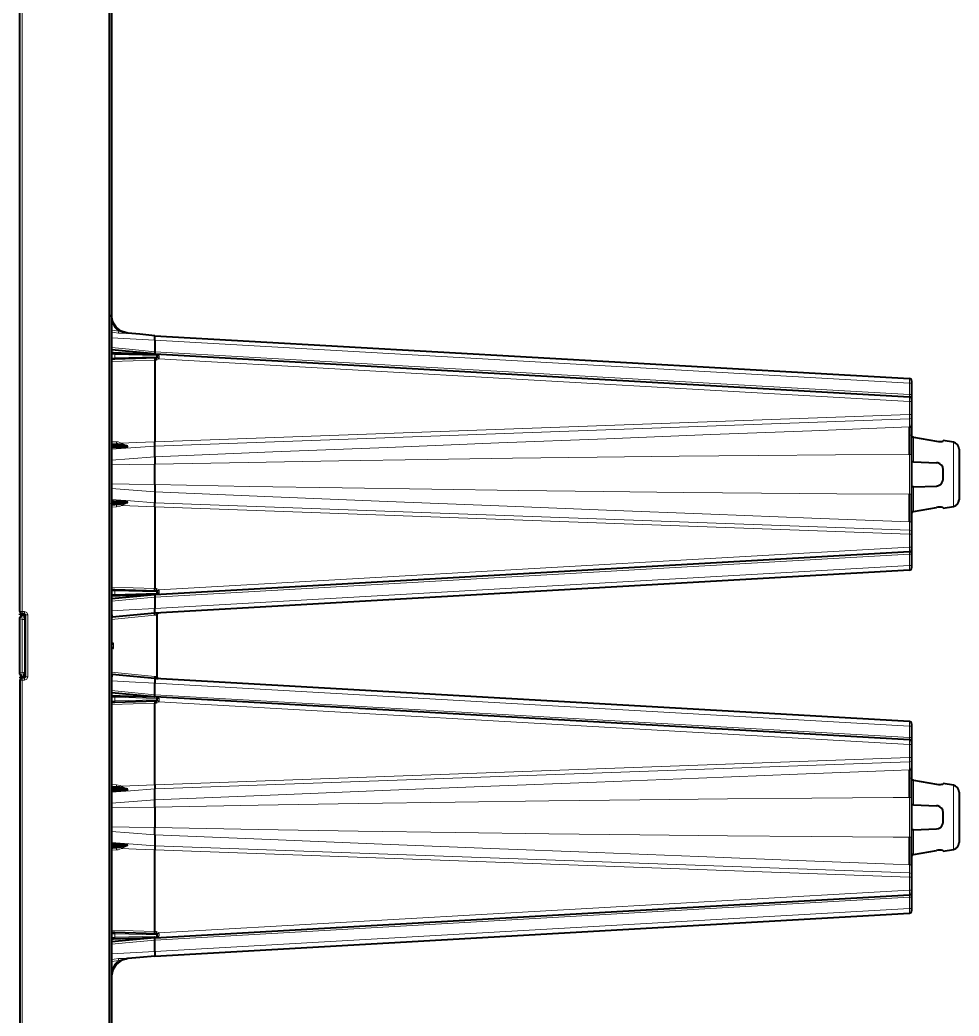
# Model space of a CAD drawing. Header units: millimetres. Extents: x 0 to 2941, y -405 to 1422.
# Drawn here: x 1472.5 to 1883.2, y 413.1 to 848.7 of the extents above; entities that cross this region are included whole.
import ezdxf

# ---------------------------------------------------------------- set-up
doc = ezdxf.new("R2010")
doc.units = ezdxf.units.MM
doc.layers.add('FINE', color=9, linetype='Continuous')
doc.layers.add('OUTLINE', color=7, linetype='Continuous')

msp = doc.modelspace()

# ---------------------------------------------------------------- linework, layer by layer
at = {"layer": 'FINE', "lineweight": 9}
for p, q in [((1473.47, 1139.99), (1473.47, 590.02)), ((1511.51, 9.99), (1511.51, 1139.99)), ((1531.47, 708.64), (1512.47, 709.73)), ((1861.53, 689.9), (1531.47, 708.64)), ((1531.47, 703.64), (1861.53, 684.9)), ((1531.47, 702.56), (1532.24, 702.53)), ((1532.28, 702), (1532.28, 702.5)), ((1533.39, 701.71), (1533.41, 700.9)), ((1531.47, 699.87), (1512.47, 699.37)), ((1532.25, 699.89), (1531.47, 699.87)), ((1533.29, 700.54), (1532.25, 699.89)), ((1532.28, 700.89), (1532.28, 701.39)), ((1861.53, 681.9), (1533.29, 700.54)), ((1861.53, 684.9), (1861.53, 689.9)), ((1861.53, 676.14), (1861.53, 681.9)), ((1531.47, 664.2), (1861.53, 676.14)), ((1861.53, 674.33), (1531.47, 662.39)), ((1861.53, 670.72), (1861.53, 674.33)), ((1531.47, 662.39), (1512.47, 661.02)), ((1531.47, 642.29), (1512.47, 643.75)), ((1531.47, 635.78), (1516.88, 636.31)), ((1531.47, 637.59), (1861.53, 625.65)), ((1861.53, 623.84), (1531.47, 635.78)), ((1861.53, 625.65), (1861.53, 629.26)), ((1861.53, 618.08), (1861.53, 623.84)), ((1861.53, 615.09), (1531.47, 596.34)), ((1533.29, 599.44), (1861.53, 618.08)), ((1861.53, 610.08), (1861.53, 615.09)), ((1531.47, 591.34), (1861.53, 610.08)), ((1531.47, 600.12), (1512.47, 600.61)), ((1532.28, 598.6), (1513.92, 599.08)), ((1513.92, 599.08), (1513.92, 597.51)), ((1513.92, 597.51), (1532.28, 597.99)), ((1532.25, 600.1), (1531.47, 600.12)), ((1531.47, 597.42), (1532.24, 597.45)), ((1533.29, 599.44), (1532.25, 600.1)), ((1532.28, 598.6), (1532.28, 599.1)), ((1532.28, 597.99), (1532.28, 598.6)), ((1532.28, 597.49), (1532.28, 597.99)), ((1533.39, 598.27), (1533.41, 599.08)), ((1531.47, 596.34), (1512.47, 594.5)), ((1473.42, 589.03), (1473.42, 588.92)), ((1473.42, 588.92), (1473.6, 588.93)), ((1473.47, 590.02), (1474.49, 590)), ((1475.97, 588.5), (1475.97, 561.48)), ((1532.28, 588.39), (1532.28, 561.6)), ((1513.45, 576.22), (1512.47, 576.24)), ((1512.47, 575.25), (1512.52, 575.25)), ((1513.45, 573.77), (1513.45, 576.22)), ((1512.47, 574.73), (1512.52, 574.73)), ((1513.45, 573.77), (1512.47, 573.74)), ((1512.47, 563.48), (1531.52, 561.64)), ((1512.89, 562.44), (1512.78, 562.38)), ((1473.42, 561.06), (1473.6, 561.05)), ((1473.42, 560.96), (1473.42, 561.06)), ((1473.47, 559.96), (1474.49, 559.98)), ((1531.52, 561.64), (1532.28, 561.6)), ((1531.47, 553.64), (1512.47, 555.48)), ((1861.53, 534.9), (1531.47, 553.64)), ((1531.47, 549.87), (1512.47, 549.37)), ((1513.92, 552.48), (1532.28, 552)), ((1531.47, 552.56), (1532.24, 552.53)), ((1532.25, 549.89), (1531.47, 549.87)), ((1533.29, 550.54), (1532.25, 549.89)), ((1532.28, 552.5), (1532.28, 552)), ((1532.28, 552), (1532.28, 551.39)), ((1532.28, 551.39), (1532.28, 550.89)), ((1533.29, 550.54), (1861.53, 531.9)), ((1533.39, 551.71), (1533.41, 550.9)), ((1861.53, 534.9), (1861.53, 539.9)), ((1861.53, 526.14), (1861.53, 531.9)), ((1861.53, 526.14), (1531.47, 514.2)), ((1531.47, 512.39), (1861.53, 524.33)), ((1861.53, 520.72), (1861.53, 524.33)), ((1854.47, 520.45), (1861.53, 520.72)), ((1531.47, 514.2), (1516.88, 513.67)), ((1531.47, 507.69), (1512.47, 506.23)), ((1861.53, 508.71), (1854.47, 508.67)), ((1531.47, 487.59), (1512.47, 488.97)), ((1861.53, 475.65), (1531.47, 487.59)), ((1531.47, 485.78), (1861.53, 473.84)), ((1861.53, 479.26), (1854.47, 479.53)), ((1861.53, 475.65), (1861.53, 479.26)), ((1861.53, 468.08), (1861.53, 473.84)), ((1531.47, 446.34), (1861.53, 465.09)), ((1861.53, 460.08), (1861.53, 465.09)), ((1861.53, 460.08), (1531.47, 441.34)), ((1531.47, 450.12), (1512.47, 450.61)), ((1532.25, 450.1), (1531.47, 450.12)), ((1533.29, 449.44), (1532.25, 450.1)), ((1532.28, 449.1), (1532.28, 448.6)), ((1533.39, 448.27), (1533.41, 449.08)), ((1532.28, 447.99), (1532.28, 447.49)), ((1531.47, 441.34), (1512.47, 440.26))]:
    msp.add_line(p, q, dxfattribs=at)
for points in [[(1512.47, 719.72), (1512.93, 717.06), (1514.24, 714.69), (1516.26, 712.89), (1518.76, 711.85), (1519.61, 711.71)], [(1512.47, 713.04), (1513.63, 712.91), (1515.72, 712.66), (1514.74, 713.44), (1513.86, 714.38), (1512.64, 716.52)], [(1515.63, 711.8), (1513.64, 712.03), (1512.47, 712.16)], [(1515.63, 711.8), (1515.66, 712.17), (1515.72, 712.66)], [(1519.7, 711.78), (1519.67, 711.78), (1519.63, 711.75), (1519.62, 711.74), (1519.61, 711.71), (1519.59, 711.71), (1517.76, 711.69), (1515.63, 711.8)], [(1515.72, 712.66), (1517.64, 712), (1519.11, 711.76), (1519.59, 711.72), (1519.61, 711.71)], [(1531.47, 703.64), (1520.27, 704.72), (1512.47, 705.48)], [(1512.47, 703.41), (1513.33, 703.37), (1520.09, 703.09), (1526.67, 702.79), (1529.96, 702.63), (1531.47, 702.56)], [(1512.51, 702.53), (1512.5, 702.63), (1512.47, 702.73)], [(1513.92, 702.48), (1513.02, 702.51), (1512.51, 702.53)], [(1513.92, 702.48), (1513.93, 702.83), (1513.92, 702.98)], [(1532.28, 702.5), (1532.26, 702.51), (1532.24, 702.53)], [(1532.24, 702.53), (1532.29, 702.53), (1532.4, 702.52), (1532.57, 702.49), (1532.71, 702.45), (1532.98, 702.32), (1533.3, 702.01), (1533.39, 701.78), (1533.39, 701.71)], [(1532.28, 702), (1532.42, 702), (1532.47, 702)], [(1532.47, 702.3), (1532.74, 701.9), (1533.39, 701.71)], [(1512.47, 700.65), (1512.5, 700.75), (1512.51, 700.86)], [(1512.51, 700.86), (1513.02, 700.87), (1513.92, 700.91)], [(1513.92, 700.41), (1513.93, 700.55), (1513.92, 700.91)], [(1532.28, 700.89), (1532.25, 700.59), (1532.25, 699.89)], [(1532.28, 701.39), (1532.42, 701.39), (1532.47, 701.39)], [(1532.45, 701), (1532.69, 700.85), (1533.29, 700.54)], [(1532.47, 701.09), (1532.74, 700.96), (1533.41, 700.9)], [(1533.41, 700.9), (1533.39, 700.74), (1533.29, 700.54)], [(1861.53, 689.9), (1861.55, 691.31), (1861.53, 691.9)], [(1861.53, 689.9), (1862.2, 689.9), (1862.47, 689.9)], [(1861.53, 684.9), (1862.2, 684.9), (1862.47, 684.9)], [(1861.53, 683.9), (1861.55, 684.19), (1861.53, 684.9)], [(1861.53, 681.9), (1861.55, 683.31), (1861.53, 683.9)], [(1861.53, 681.9), (1862.2, 681.9), (1862.47, 681.9)], [(1861.53, 676.14), (1862.2, 676.14), (1862.47, 676.14)], [(1861.53, 674.33), (1861.54, 675.07), (1861.53, 676.14)], [(1861.53, 674.33), (1862.2, 674.62), (1862.47, 675.24)], [(1531.47, 657.69), (1583.11, 659.78), (1633.26, 661.8), (1681.91, 663.74), (1729.06, 665.6), (1774.71, 667.38), (1818.87, 669.09), (1861.53, 670.72)], [(1512.47, 664.29), (1514.77, 664.23), (1515.45, 664.16), (1516.88, 663.67)], [(1512.47, 662.86), (1512.48, 662.84), (1512.48, 662.82)], [(1514.84, 663.23), (1514.78, 663.52), (1514.77, 664.23)], [(1516.58, 663.02), (1516.71, 663.32), (1516.88, 663.67)], [(1531.47, 664.2), (1523.3, 663.91), (1516.88, 663.67)], [(1516.88, 663.67), (1518.21, 663.05), (1519.61, 662.32), (1519.62, 662.31), (1519.62, 662.24), (1519.62, 662.18), (1519.63, 662.12), (1519.63, 662.05), (1519.63, 662.03)], [(1863.3, 666.2), (1863.3, 664.53), (1863.3, 662.09), (1863.3, 659), (1863.3, 655.44)], [(1880.74, 649.99), (1880.74, 653.62), (1880.74, 657.01), (1880.74, 659.91), (1880.74, 662.14), (1880.74, 663.54), (1880.74, 664.02)], [(1512.47, 662.14), (1512.47, 662.16), (1512.48, 662.18)], [(1512.47, 662.17), (1512.47, 662.17), (1512.47, 662.18), (1512.48, 662.18)], [(1516.79, 661.6), (1514.81, 661.53), (1512.47, 661.44)], [(1519.63, 662.03), (1519.62, 662.02), (1519.27, 661.92), (1518.92, 661.84), (1517.87, 661.68), (1516.79, 661.6)], [(1516.79, 661.6), (1516.83, 661.75), (1516.87, 661.81)], [(1861.53, 658.71), (1829.12, 658.5), (1795.56, 658.23), (1760.85, 657.9), (1724.99, 657.49), (1687.98, 657.02), (1650.52, 656.49), (1611.95, 655.89), (1572.26, 655.23), (1531.47, 654.49)], [(1861.53, 658.71), (1861.9, 658.68), (1862.2, 658.62), (1862.4, 658.52), (1862.47, 658.41)], [(1861.53, 641.27), (1861.53, 647.04), (1861.53, 652.94), (1861.53, 658.71)], [(1531.47, 657.69), (1520.27, 656.83), (1512.47, 656.23)], [(1531.47, 654.49), (1520.27, 654.32), (1512.47, 654.2)], [(1880.74, 635.96), (1880.74, 636.44), (1880.74, 637.84), (1880.74, 640.07), (1880.74, 642.98), (1880.74, 646.36), (1880.74, 649.99)], [(1531.47, 645.49), (1520.27, 645.67), (1512.47, 645.79)], [(1531.47, 645.49), (1572.99, 644.74), (1613.37, 644.07), (1652.59, 643.46), (1690.66, 642.93), (1727.59, 642.46), (1762.74, 642.07), (1796.78, 641.74), (1829.71, 641.47), (1861.53, 641.27)], [(1861.53, 629.26), (1818.87, 630.9), (1774.71, 632.6), (1729.06, 634.39), (1681.9, 636.25), (1633.26, 638.18), (1583.11, 640.2), (1531.47, 642.29)], [(1861.53, 641.27), (1861.9, 641.3), (1862.2, 641.36), (1862.4, 641.46), (1862.47, 641.57)], [(1863.3, 644.54), (1863.3, 640.98), (1863.3, 637.9), (1863.3, 635.45), (1863.3, 633.78)], [(1531.47, 637.59), (1520.83, 638.36), (1512.47, 638.97)], [(1512.47, 638.54), (1513.46, 638.5), (1516.79, 638.38)], [(1512.47, 637.84), (1512.47, 637.82), (1512.48, 637.81)], [(1512.48, 637.18), (1512.48, 637.15), (1512.47, 637.13)], [(1512.47, 635.69), (1514.77, 635.75), (1516.26, 636.04), (1516.88, 636.31)], [(1514.84, 636.75), (1514.78, 636.46), (1514.77, 635.75)], [(1516.58, 636.97), (1516.71, 636.67), (1516.88, 636.31)], [(1516.79, 638.38), (1516.83, 638.23), (1516.87, 638.18)], [(1516.79, 638.38), (1517.85, 638.3), (1518.92, 638.14), (1519.27, 638.06), (1519.62, 637.96), (1519.63, 637.96), (1519.63, 637.9), (1519.63, 637.83), (1519.62, 637.75), (1519.62, 637.67)], [(1516.88, 636.31), (1518.62, 637.16), (1519.61, 637.67), (1519.62, 637.67)], [(1861.53, 629.26), (1861.9, 629.18), (1862.2, 628.98), (1862.4, 628.69), (1862.47, 628.36)], [(1861.53, 625.65), (1862.2, 625.37), (1862.47, 624.74)], [(1861.53, 623.84), (1861.54, 624.91), (1861.53, 625.65)], [(1861.53, 623.84), (1862.2, 623.84), (1862.47, 623.84)], [(1861.53, 618.08), (1862.2, 618.08), (1862.47, 618.08)], [(1861.53, 616.08), (1861.55, 616.67), (1861.53, 618.08)], [(1861.53, 615.09), (1861.55, 615.79), (1861.53, 616.08)], [(1861.53, 615.09), (1862.2, 615.09), (1862.47, 615.09)], [(1861.53, 610.08), (1862.2, 610.08), (1862.47, 610.08)], [(1861.53, 608.08), (1861.55, 608.67), (1861.53, 610.08)], [(1512.51, 599.13), (1512.5, 599.23), (1512.47, 599.33)], [(1512.51, 597.46), (1512.5, 597.35), (1512.47, 597.26)], [(1512.47, 596.58), (1516.3, 596.73), (1524.04, 597.07), (1530.28, 597.36), (1531.47, 597.42)], [(1513.92, 599.08), (1513.02, 599.11), (1512.51, 599.13)], [(1512.51, 597.46), (1513.02, 597.47), (1513.92, 597.51)], [(1513.92, 599.08), (1513.93, 599.43), (1513.92, 599.58)], [(1513.92, 597.01), (1513.93, 597.15), (1513.92, 597.51)], [(1532.24, 597.45), (1532.35, 597.46), (1532.46, 597.47), (1532.65, 597.51), (1533.05, 597.71), (1533.33, 598.01), (1533.39, 598.27)], [(1532.28, 597.49), (1532.26, 597.48), (1532.24, 597.45)], [(1532.28, 599.1), (1532.25, 599.39), (1532.25, 600.1)], [(1532.28, 598.6), (1532.42, 598.6), (1532.47, 598.6)], [(1532.28, 597.99), (1532.42, 597.99), (1532.47, 597.99)], [(1532.45, 598.99), (1532.69, 599.13), (1533.29, 599.44)], [(1532.47, 598.9), (1532.74, 599.02), (1533.41, 599.08)], [(1532.47, 597.69), (1532.74, 598.09), (1533.39, 598.27)], [(1533.41, 599.08), (1533.38, 599.26), (1533.35, 599.33), (1533.29, 599.44)], [(1473.47, 590.02), (1472.76, 590.02), (1472.47, 590.02)], [(1472.47, 588.5), (1472.75, 588.79), (1473.42, 588.92)], [(1473.42, 588.34), (1473.35, 587.64), (1473.46, 586.52)], [(1473.47, 590.02), (1473.46, 589.31), (1473.46, 589.02)], [(1474.48, 589), (1474.48, 589.29), (1474.49, 590)], [(1474.49, 590), (1475.54, 589.55), (1475.97, 588.5)], [(1474.97, 588.5), (1475.26, 588.5), (1475.97, 588.5)], [(1531.47, 591.34), (1520.27, 590.7), (1512.47, 590.26)], [(1512.91, 588.57), (1512.86, 588.84), (1512.83, 588.91), (1512.47, 589.25)], [(1512.91, 588.57), (1512.6, 588.46), (1512.47, 588.25)], [(1512.47, 586.5), (1531.52, 588.34), (1532.28, 588.39)], [(1512.8, 587.72), (1512.91, 588.12), (1512.91, 588.57)], [(1532.28, 588.39), (1532.25, 589.09), (1532.25, 589.39)], [(1532.28, 588.39), (1532.33, 588.41), (1532.35, 588.41), (1532.4, 588.44), (1532.44, 588.49), (1532.45, 588.5), (1532.47, 588.6), (1532.47, 588.69)], [(1532.33, 588.41), (1532.38, 589.11), (1532.57, 589.4)], [(1532.48, 588.72), (1532.78, 589.23), (1533.29, 589.44)], [(1472.47, 587.35), (1472.76, 586.77), (1473.46, 586.52)], [(1474.48, 586.58), (1473.48, 586.53), (1473.46, 586.52)], [(1473.46, 586.52), (1473.46, 584.28), (1473.46, 581.5), (1473.46, 578.34), (1473.46, 574.99), (1473.46, 571.64), (1473.46, 568.48), (1473.46, 565.7), (1473.46, 563.46)], [(1474.82, 586.85), (1474.74, 586.74), (1474.65, 586.65), (1474.58, 586.61), (1474.53, 586.59), (1474.48, 586.58)], [(1474.48, 586.58), (1474.48, 584.34), (1474.48, 581.55), (1474.48, 578.37), (1474.48, 574.99), (1474.48, 571.61), (1474.48, 568.44), (1474.48, 565.64), (1474.48, 563.4)], [(1474.97, 587.49), (1474.97, 587.33), (1474.94, 587.15), (1474.89, 587), (1474.82, 586.85)], [(1512.91, 588.12), (1512.6, 587.99), (1512.47, 587.73)], [(1512.8, 587.72), (1512.62, 587.68), (1512.47, 587.58)], [(1512.78, 587.61), (1512.61, 587.55), (1512.47, 587.45)], [(1512.89, 587.54), (1512.64, 587.44), (1512.47, 587.22)], [(1512.89, 587.54), (1512.78, 587.61), (1512.78, 587.69), (1512.8, 587.72)], [(1512.47, 575.47), (1512.51, 575.37), (1512.52, 575.25)], [(1512.52, 575.25), (1512.59, 575.28), (1512.62, 575.3), (1512.79, 575.46), (1513.07, 575.78), (1513.44, 576.21), (1513.45, 576.22)], [(1512.47, 574.51), (1512.51, 574.62), (1512.52, 574.73)], [(1512.52, 574.73), (1512.59, 574.7), (1512.62, 574.68), (1512.79, 574.52), (1513.07, 574.21), (1513.44, 573.77), (1513.45, 573.77)], [(1472.47, 562.64), (1472.76, 563.21), (1473.46, 563.46)], [(1473.42, 561.64), (1473.35, 562.34), (1473.46, 563.46)], [(1474.48, 563.4), (1473.48, 563.46), (1473.46, 563.46)], [(1474.82, 563.14), (1474.74, 563.25), (1474.65, 563.33), (1474.58, 563.37), (1474.53, 563.39), (1474.48, 563.4)], [(1474.97, 562.49), (1474.97, 562.65), (1474.94, 562.83), (1474.89, 562.98), (1474.82, 563.14)], [(1512.89, 562.44), (1512.64, 562.54), (1512.47, 562.76)], [(1512.78, 562.38), (1512.61, 562.43), (1512.47, 562.53)], [(1512.8, 562.26), (1512.62, 562.3), (1512.47, 562.41)], [(1512.91, 561.86), (1512.6, 561.99), (1512.47, 562.25)], [(1512.78, 562.38), (1512.78, 562.29), (1512.8, 562.26)], [(1512.8, 562.26), (1512.91, 561.86), (1512.91, 561.42)], [(1472.47, 561.48), (1472.75, 561.19), (1473.42, 561.06)], [(1473.47, 559.96), (1472.76, 559.96), (1472.47, 559.96)], [(1473.47, 559.96), (1473.46, 560.67), (1473.46, 560.96)], [(1511.47, 9.99), (1473.47, 9.99), (1473.47, 559.96)], [(1474.48, 560.98), (1474.48, 560.69), (1474.49, 559.98)], [(1474.49, 559.98), (1475.54, 560.43), (1475.97, 561.48)], [(1474.97, 561.48), (1475.26, 561.48), (1475.97, 561.48)], [(1512.91, 561.42), (1512.6, 561.52), (1512.47, 561.73)], [(1512.91, 561.42), (1512.86, 561.14), (1512.83, 561.07), (1512.47, 560.73)], [(1531.47, 558.64), (1520.27, 559.28), (1512.47, 559.73)], [(1531.47, 558.64), (1861.53, 539.9), (1861.55, 541.31), (1861.53, 541.9)], [(1532.28, 561.6), (1532.25, 560.89), (1532.25, 560.6)], [(1532.28, 561.6), (1532.33, 561.58), (1532.35, 561.57), (1532.4, 561.54), (1532.44, 561.49), (1532.45, 561.49), (1532.47, 561.39), (1532.47, 561.29)], [(1532.47, 561.3), (1532.76, 560.77), (1533.29, 560.54)], [(1532.47, 561.29), (1532.58, 560.88), (1532.86, 560.56)], [(1512.47, 553.41), (1516.3, 553.25), (1524.04, 552.91), (1530.28, 552.62), (1531.47, 552.56)], [(1512.51, 552.53), (1512.5, 552.63), (1512.47, 552.73)], [(1512.51, 550.86), (1512.5, 550.75), (1512.47, 550.66)], [(1512.51, 552.53), (1513.02, 552.51), (1513.92, 552.48)], [(1513.92, 550.91), (1513.02, 550.87), (1512.51, 550.86)], [(1513.92, 552.98), (1513.93, 552.83), (1513.92, 552.48)], [(1532.28, 551.39), (1513.92, 550.91), (1513.92, 552.48)], [(1513.92, 550.91), (1513.93, 550.55), (1513.92, 550.41)], [(1532.28, 552.5), (1532.26, 552.51), (1532.24, 552.53)], [(1532.24, 552.53), (1532.35, 552.52), (1532.46, 552.51), (1532.65, 552.47), (1533.05, 552.28), (1533.33, 551.98), (1533.39, 551.71)], [(1532.28, 550.89), (1532.25, 550.59), (1532.25, 549.89)], [(1532.28, 552), (1532.42, 552), (1532.47, 552)], [(1532.28, 551.39), (1532.42, 551.39), (1532.47, 551.39)], [(1532.45, 551), (1532.69, 550.85), (1533.29, 550.54)], [(1532.47, 552.3), (1532.74, 551.9), (1533.39, 551.71)], [(1532.47, 551.09), (1532.74, 550.96), (1533.41, 550.9)], [(1533.41, 550.9), (1533.38, 550.72), (1533.35, 550.65), (1533.29, 550.54)], [(1861.53, 539.9), (1862.2, 539.9), (1862.47, 539.9)], [(1861.53, 534.9), (1862.2, 534.9), (1862.47, 534.9)], [(1861.53, 531.9), (1861.55, 533.31), (1861.53, 533.9), (1861.55, 534.19), (1861.53, 534.9)], [(1861.53, 531.9), (1862.2, 531.9), (1862.47, 531.9)], [(1861.53, 526.14), (1862.2, 526.14), (1862.47, 526.14)], [(1861.53, 524.33), (1861.54, 525.07), (1861.53, 526.14)], [(1861.53, 524.33), (1862.2, 524.62), (1862.47, 525.24)], [(1854.47, 520.45), (1812.61, 518.85), (1769.32, 517.17), (1724.6, 515.42), (1678.45, 513.6), (1630.89, 511.7), (1581.89, 509.74), (1531.47, 507.69)], [(1512.47, 514.29), (1514.77, 514.23), (1516.26, 513.94), (1516.88, 513.67)], [(1514.84, 513.23), (1514.78, 513.52), (1514.77, 514.23)], [(1863.3, 516.2), (1863.3, 514.53), (1863.3, 512.09), (1863.3, 509), (1863.3, 505.44)], [(1512.48, 512.8), (1512.48, 512.83), (1512.47, 512.86)], [(1512.47, 512.82), (1512.47, 512.81), (1512.47, 512.81), (1512.48, 512.8), (1512.48, 512.8)], [(1531.47, 512.39), (1520.83, 511.62), (1512.47, 511.02)], [(1512.48, 512.18), (1512.47, 512.17), (1512.47, 512.17)], [(1512.47, 512.14), (1512.47, 512.16), (1512.48, 512.18)], [(1512.47, 511.44), (1513.46, 511.48), (1516.79, 511.6)], [(1516.58, 513.02), (1516.71, 513.32), (1516.88, 513.67)], [(1516.79, 511.6), (1517.85, 511.68), (1518.92, 511.84), (1519.27, 511.92), (1519.62, 512.02), (1519.63, 512.03), (1519.63, 512.09), (1519.63, 512.15), (1519.62, 512.23), (1519.62, 512.31)], [(1516.79, 511.6), (1516.83, 511.75), (1516.87, 511.81)], [(1516.88, 513.67), (1518.62, 512.82), (1519.61, 512.32), (1519.62, 512.31)], [(1880.74, 499.99), (1880.74, 503.62), (1880.74, 507.01), (1880.74, 509.91), (1880.74, 512.14), (1880.74, 513.54), (1880.74, 514.02)], [(1531.47, 504.49), (1576.61, 505.3), (1620.39, 506.03), (1662.81, 506.67), (1703.86, 507.23), (1743.56, 507.71), (1781.89, 508.11), (1818.86, 508.43), (1854.47, 508.67)], [(1854.47, 491.31), (1861.53, 491.27), (1861.53, 497.04), (1861.53, 502.94), (1861.53, 508.71)], [(1861.53, 508.71), (1861.9, 508.69), (1862.2, 508.62), (1862.4, 508.52), (1862.47, 508.41)], [(1531.47, 504.49), (1520.27, 504.32), (1512.47, 504.2)], [(1880.74, 485.96), (1880.74, 486.44), (1880.74, 487.84), (1880.74, 490.07), (1880.74, 492.98), (1880.74, 496.36), (1880.74, 499.99)], [(1531.47, 495.49), (1520.27, 495.67), (1512.47, 495.79)], [(1531.47, 492.29), (1520.27, 493.15), (1512.47, 493.75)], [(1854.47, 491.31), (1818.86, 491.56), (1781.89, 491.88), (1743.56, 492.28), (1703.86, 492.75), (1662.81, 493.31), (1620.39, 493.96), (1576.61, 494.68), (1531.47, 495.49)], [(1863.3, 494.54), (1863.3, 490.98), (1863.3, 487.9), (1863.3, 485.45), (1863.3, 483.78)], [(1516.79, 488.38), (1514.81, 488.45), (1512.47, 488.54)], [(1516.79, 488.38), (1516.83, 488.23), (1516.87, 488.18)], [(1519.63, 487.96), (1519.62, 487.96), (1519.27, 488.06), (1518.92, 488.14), (1517.87, 488.3), (1516.79, 488.38)], [(1531.47, 492.29), (1581.89, 490.25), (1630.89, 488.28), (1678.46, 486.38), (1724.6, 484.56), (1769.32, 482.81), (1812.61, 481.14), (1854.47, 479.53)], [(1861.53, 491.27), (1861.9, 491.3), (1862.2, 491.36), (1862.4, 491.46), (1862.47, 491.57)], [(1512.47, 487.84), (1512.47, 487.82), (1512.48, 487.81)], [(1512.47, 487.13), (1512.48, 487.14), (1512.48, 487.16)], [(1512.47, 485.69), (1514.77, 485.75), (1515.45, 485.83), (1516.88, 486.31)], [(1514.84, 486.75), (1514.78, 486.46), (1514.77, 485.75)], [(1516.58, 486.97), (1516.71, 486.67), (1516.88, 486.31)], [(1516.88, 486.31), (1518.21, 486.93), (1519.61, 487.67), (1519.62, 487.67)], [(1531.47, 485.78), (1523.3, 486.08), (1516.88, 486.31)], [(1519.62, 487.67), (1519.62, 487.74), (1519.62, 487.8), (1519.63, 487.87), (1519.63, 487.93), (1519.63, 487.96)], [(1861.53, 479.26), (1861.9, 479.18), (1862.2, 478.98), (1862.4, 478.69), (1862.47, 478.36)], [(1861.53, 475.65), (1862.2, 475.37), (1862.47, 474.74)], [(1861.53, 473.84), (1861.54, 474.91), (1861.53, 475.65)], [(1861.53, 473.84), (1862.2, 473.84), (1862.47, 473.84)], [(1861.53, 466.08), (1861.55, 466.67), (1861.53, 468.08), (1533.29, 449.44)], [(1861.53, 468.08), (1862.2, 468.08), (1862.47, 468.08)], [(1861.53, 465.09), (1861.55, 465.79), (1861.53, 466.08)], [(1861.53, 465.09), (1862.2, 465.09), (1862.47, 465.09)], [(1861.53, 460.08), (1862.2, 460.08), (1862.47, 460.08)], [(1861.53, 458.08), (1861.55, 458.67), (1861.53, 460.08)], [(1512.47, 449.33), (1512.5, 449.23), (1512.51, 449.13)], [(1512.51, 449.13), (1513.02, 449.11), (1513.92, 449.08)], [(1513.92, 449.58), (1513.93, 449.43), (1513.92, 449.08)], [(1532.28, 449.1), (1532.25, 449.39), (1532.25, 450.1)], [(1532.45, 448.99), (1532.69, 449.13), (1533.29, 449.44)], [(1532.47, 448.9), (1532.74, 449.02), (1533.41, 449.08)], [(1533.41, 449.08), (1533.39, 449.25), (1533.29, 449.44)], [(1512.51, 447.46), (1512.5, 447.35), (1512.47, 447.26)], [(1512.47, 446.58), (1513.33, 446.61), (1520.09, 446.9), (1526.67, 447.19), (1529.96, 447.35), (1531.47, 447.42)], [(1531.47, 446.34), (1520.27, 445.26), (1512.47, 444.5)], [(1513.92, 447.51), (1513.02, 447.47), (1512.51, 447.46)], [(1513.92, 447.51), (1513.93, 447.15), (1513.92, 447.01)], [(1531.47, 447.42), (1532.24, 447.45), (1532.29, 447.45), (1532.4, 447.46), (1532.57, 447.49), (1532.71, 447.53), (1532.98, 447.66), (1533.3, 447.97), (1533.39, 448.2), (1533.39, 448.27)], [(1532.28, 447.49), (1532.26, 447.48), (1532.24, 447.45)], [(1532.28, 448.6), (1532.42, 448.6), (1532.47, 448.6)], [(1532.28, 447.99), (1532.42, 447.99), (1532.47, 447.99)], [(1532.47, 447.69), (1532.74, 448.09), (1533.39, 448.27)], [(1519.61, 438.27), (1519.59, 438.27), (1517.76, 438.29), (1515.63, 438.18), (1513.64, 437.96), (1512.47, 437.83)], [(1512.47, 430.26), (1512.93, 432.93), (1514.24, 435.29), (1516.26, 437.1), (1518.76, 438.13), (1519.61, 438.27)], [(1512.47, 436.94), (1513.63, 437.07), (1515.72, 437.33)], [(1515.72, 437.33), (1514.74, 436.54), (1513.86, 435.6), (1512.64, 433.46)], [(1515.63, 438.18), (1515.66, 437.82), (1515.72, 437.33)], [(1515.72, 437.33), (1517.64, 437.98), (1519.11, 438.23), (1519.59, 438.27), (1519.61, 438.27)], [(1519.7, 438.2), (1519.67, 438.21), (1519.63, 438.23), (1519.62, 438.25), (1519.61, 438.27)]]:
    msp.add_lwpolyline(points, dxfattribs=at)
for points in [[(1513.92, 700.91), (1532.28, 701.39), (1532.28, 702), (1513.92, 702.48)], [(1513.92, 447.51), (1513.92, 449.08), (1532.28, 448.6), (1532.28, 447.99)]]:
    msp.add_lwpolyline(points, close=True, dxfattribs=at)
at = {"layer": 'OUTLINE', "lineweight": 40}
for p, q in [((1472.47, 590.02), (1472.47, 1139.99)), ((1512.47, 1001.74), (1512.47, 148.24)), ((1472.47, 761.66), (1472.47, 761.61)), ((1531.47, 710.64), (1861.53, 691.9)), ((1531.47, 708.64), (1531.47, 703.64)), ((1513.92, 702.98), (1532.28, 702.5)), ((1531.47, 702.64), (1861.53, 683.9)), ((1531.47, 702.56), (1531.47, 702.56)), ((1532.47, 702.3), (1532.47, 702)), ((1532.47, 702), (1532.47, 701.39)), ((1513.92, 700.41), (1512.47, 700.37)), ((1532.28, 700.89), (1513.92, 700.41)), ((1531.47, 699.87), (1531.47, 664.2)), ((1532.47, 701.39), (1532.47, 701.09)), ((1862.47, 689.9), (1862.47, 684.9)), ((1862.47, 681.9), (1862.47, 676.14)), ((1862.47, 676.14), (1862.47, 675.24)), ((1862.47, 675.24), (1862.47, 671.62)), ((1531.47, 657.69), (1531.47, 662.39)), ((1863.3, 666.2), (1873.33, 664.45)), ((1880.74, 664.02), (1876.22, 664.82)), ((1863.3, 655.44), (1873.33, 655.09)), ((1863.3, 644.54), (1873.33, 644.89)), ((1531.47, 642.29), (1531.47, 637.59)), ((1531.47, 635.78), (1531.47, 600.12)), ((1863.3, 633.78), (1873.33, 635.53)), ((1876.22, 635.17), (1880.74, 635.96)), ((1862.47, 628.36), (1862.47, 624.74)), ((1862.47, 624.74), (1862.47, 623.84)), ((1861.53, 616.08), (1531.47, 597.34)), ((1861.53, 608.08), (1531.47, 589.34)), ((1531.47, 597.34), (1512.47, 595.5)), ((1531.47, 600.12), (1531.47, 600.12)), ((1531.47, 597.34), (1531.47, 597.42)), ((1531.47, 597.42), (1531.47, 597.42)), ((1532.47, 598.9), (1532.47, 598.6)), ((1532.47, 598.6), (1532.47, 597.99)), ((1532.47, 597.99), (1532.47, 597.69)), ((1531.47, 596.34), (1531.47, 591.34)), ((1472.47, 588.5), (1472.47, 589.02)), ((1473.42, 588.34), (1474.44, 588.4)), ((1474.48, 589), (1473.46, 589.02)), ((1531.47, 589.34), (1512.89, 587.54)), ((1531.47, 560.64), (1512.89, 562.44)), ((1472.47, 561.48), (1472.47, 560.96)), ((1472.47, 559.96), (1472.47, 9.99)), ((1473.42, 561.64), (1474.44, 561.58)), ((1474.48, 560.98), (1473.46, 560.96)), ((1474.97, 561.48), (1474.48, 560.98)), ((1861.53, 541.9), (1531.47, 560.64)), ((1531.47, 553.64), (1531.47, 558.64)), ((1532.47, 561.32), (1532.48, 561.51)), ((1532.47, 561.29), (1532.47, 560.34)), ((1531.47, 552.64), (1512.47, 554.48)), ((1513.92, 550.41), (1532.28, 550.89)), ((1531.47, 552.64), (1531.47, 552.56)), ((1861.53, 533.9), (1531.47, 552.64)), ((1531.47, 552.56), (1531.47, 552.56)), ((1532.47, 551.09), (1532.47, 551.39)), ((1862.47, 539.9), (1862.47, 534.9)), ((1862.47, 531.9), (1862.47, 526.14)), ((1862.47, 526.14), (1862.47, 525.24)), ((1862.47, 525.24), (1862.47, 521.62)), ((1880.74, 514.02), (1876.22, 514.82)), ((1531.47, 507.69), (1531.47, 512.39)), ((1863.3, 505.44), (1873.33, 505.09)), ((1863.3, 494.54), (1873.33, 494.89)), ((1531.47, 492.29), (1531.47, 487.59)), ((1531.47, 450.12), (1531.47, 485.78)), ((1863.3, 483.78), (1873.33, 485.53)), ((1876.22, 485.17), (1880.74, 485.96)), ((1862.47, 478.36), (1862.47, 474.74)), ((1531.47, 447.34), (1861.53, 466.08)), ((1862.47, 465.09), (1862.47, 460.08)), ((1531.47, 439.34), (1861.53, 458.08)), ((1513.92, 449.58), (1512.75, 449.61)), ((1532.28, 449.1), (1513.92, 449.58)), ((1513.92, 447.01), (1532.28, 447.49)), ((1531.47, 447.42), (1531.47, 447.34)), ((1531.47, 447.42), (1531.47, 447.42)), ((1531.47, 441.34), (1531.47, 446.34)), ((1532.47, 447.69), (1532.47, 447.99))]:
    msp.add_line(p, q, dxfattribs=at)
for points in [[(1511.47, 1139.99), (1511.47, 9.99), (1511.47, 6.9), (1511.47, 4.12), (1511.47, 1.91), (1511.47, 0.49), (1511.47, 0)], [(1519.04, 711.86), (1516.72, 712.67), (1514.55, 714.37), (1513.1, 716.63), (1512.49, 719.25), (1512.47, 719.74)], [(1519.04, 711.86), (1519.11, 711.84), (1519.13, 711.84), (1519.16, 711.84), (1519.17, 711.84), (1519.17, 711.83), (1519.18, 711.83), (1519.17, 711.84), (1519.16, 711.84), (1519.11, 711.84), (1518.52, 711.96)], [(1519.25, 711.83), (1519.22, 711.83), (1519.18, 711.83), (1519.12, 711.84), (1519.05, 711.85), (1519.04, 711.86)], [(1519.7, 711.78), (1519.69, 711.78), (1519.25, 711.83)], [(1531.47, 710.64), (1524.88, 711.28), (1519.7, 711.78)], [(1531.47, 708.64), (1531.47, 710.06), (1531.47, 710.64)], [(1512.26, 703.02), (1512.96, 703), (1513.92, 702.98)], [(1531.47, 702.56), (1531.47, 702.64), (1520.27, 703.73), (1512.47, 704.48)], [(1531.47, 703.64), (1531.47, 702.93), (1531.47, 702.64)], [(1531.47, 702.56), (1531.53, 702.52), (1531.54, 702.52)], [(1531.52, 700.87), (1531.48, 700.57), (1531.47, 699.87)], [(1862.47, 690.9), (1862.47, 690.61), (1862.47, 689.9)], [(1862.47, 684.9), (1862.47, 683.49), (1862.47, 682.9)], [(1862.47, 682.9), (1862.47, 682.61), (1862.47, 681.9)], [(1861.53, 670.72), (1861.9, 670.8), (1862.2, 671), (1862.4, 671.29), (1862.47, 671.62)], [(1862.47, 671.62), (1862.47, 671.17), (1862.47, 670.13), (1862.47, 668.81), (1862.47, 667.34), (1862.47, 665.66), (1862.47, 663.91), (1862.47, 662.06), (1862.47, 660.24), (1862.47, 658.41), (1862.47, 652.84), (1862.47, 647.14), (1862.47, 641.57)], [(1861.53, 658.71), (1861.54, 662.02), (1861.54, 665.3), (1861.54, 668.17), (1861.53, 670.3), (1861.53, 670.72)], [(1863.3, 666.2), (1862.99, 666.31), (1862.74, 666.52), (1862.56, 666.8), (1862.48, 667.14), (1862.47, 667.23)], [(1512.23, 663.3), (1512.56, 663.29), (1513.18, 663.27), (1514.04, 663.25), (1514.84, 663.23)], [(1512.48, 662.8), (1512.48, 662.8), (1512.47, 662.81), (1512.47, 662.81), (1512.47, 662.82)], [(1519.62, 662.31), (1519.24, 662.33), (1516.52, 662.54), (1514.4, 662.68), (1513.01, 662.77), (1512.48, 662.8)], [(1516.58, 663.02), (1515.96, 663.12), (1515.35, 663.2), (1515.1, 663.22), (1514.84, 663.23)], [(1519.62, 662.31), (1519.6, 662.31), (1519.39, 662.36), (1519.18, 662.4), (1518.77, 662.5), (1517.95, 662.7), (1516.58, 663.02)], [(1531.47, 662.39), (1531.47, 663.13), (1531.47, 664.2)], [(1873.33, 664.45), (1874.26, 664.34), (1875.09, 664.34), (1875.74, 664.43), (1876.13, 664.56), (1876.22, 664.67)], [(1876.22, 664.67), (1876.22, 664.78), (1876.22, 664.82)], [(1512.48, 662.18), (1513, 662.15), (1514.39, 662.13), (1516.54, 662.08), (1517.53, 662.05), (1519.34, 662.02), (1519.63, 662.03)], [(1516.87, 661.81), (1516.31, 661.79), (1514.02, 661.73), (1512.52, 661.69)], [(1516.87, 661.81), (1517.85, 661.85), (1518.88, 661.93), (1519.25, 661.97), (1519.61, 662.02), (1519.63, 662.03)], [(1883.22, 661.07), (1883.22, 660.62), (1883.22, 659.31), (1883.22, 657.24), (1883.22, 654.59), (1883.22, 651.57), (1883.22, 648.42), (1883.22, 645.39), (1883.22, 642.74), (1883.22, 640.68), (1883.22, 639.37), (1883.22, 638.92)], [(1531.47, 657.69), (1531.47, 657.14), (1531.47, 656.38), (1531.47, 655.46), (1531.47, 654.49)], [(1531.47, 645.49), (1531.47, 649.99), (1531.47, 654.49)], [(1863.3, 655.44), (1862.99, 655.45), (1862.74, 655.46), (1862.56, 655.47), (1862.48, 655.47), (1862.47, 655.47)], [(1876.22, 652.09), (1876.05, 653.09), (1875.55, 653.98), (1874.79, 654.65), (1873.88, 655.02), (1873.33, 655.09)], [(1876.22, 647.89), (1876.22, 649.99), (1876.22, 652.09)], [(1531.47, 645.49), (1531.47, 644.51), (1531.47, 643.59), (1531.47, 642.83), (1531.47, 642.29)], [(1873.33, 644.89), (1874.26, 645.07), (1875.09, 645.54), (1875.74, 646.25), (1876.13, 647.15), (1876.22, 647.89)], [(1861.53, 629.26), (1861.54, 631.17), (1861.54, 633.87), (1861.54, 637.07), (1861.53, 640.41), (1861.53, 641.27)], [(1863.3, 644.54), (1862.99, 644.53), (1862.74, 644.52), (1862.56, 644.51), (1862.48, 644.51), (1862.47, 644.51)], [(1862.47, 641.57), (1862.47, 640.62), (1862.47, 638.82), (1862.47, 636.95), (1862.47, 635.17), (1862.47, 633.43), (1862.47, 631.87), (1862.47, 630.45), (1862.47, 629.29), (1862.47, 628.36)], [(1512.41, 638.29), (1512.54, 638.29), (1514.02, 638.25), (1516.31, 638.19), (1516.87, 638.18)], [(1519.63, 637.96), (1519.34, 637.96), (1517.91, 637.94), (1516.54, 637.9), (1514.39, 637.85), (1513, 637.83), (1512.48, 637.81), (1512.47, 637.81), (1512.47, 637.81), (1512.47, 637.81)], [(1512.47, 637.16), (1512.47, 637.17), (1512.47, 637.17), (1512.48, 637.18), (1512.48, 637.18), (1513.01, 637.22), (1514.4, 637.3), (1516.52, 637.45), (1519.24, 637.65), (1519.62, 637.67)], [(1514.84, 636.75), (1514.04, 636.73), (1512.48, 636.69)], [(1519.62, 637.67), (1519.6, 637.67), (1519.45, 637.64), (1519.3, 637.61), (1519.01, 637.54), (1518.42, 637.4), (1516.58, 636.97), (1516.3, 636.91), (1516.02, 636.87), (1515.43, 636.79), (1514.84, 636.75)], [(1519.63, 637.96), (1519.61, 637.96), (1518.88, 638.05), (1516.87, 638.18)], [(1531.47, 635.78), (1531.47, 636.85), (1531.47, 637.59)], [(1863.3, 633.78), (1862.99, 633.67), (1862.74, 633.47), (1862.56, 633.19), (1862.48, 632.85), (1862.47, 632.75)], [(1876.22, 635.17), (1876.22, 635.2), (1876.22, 635.32), (1876.05, 635.46), (1875.55, 635.59), (1874.79, 635.65), (1873.88, 635.61), (1873.33, 635.53)], [(1862.47, 623.84), (1862.47, 618.08), (1862.47, 617.37), (1862.47, 617.08)], [(1862.47, 617.08), (1862.47, 616.5), (1862.47, 615.09)], [(1862.47, 615.09), (1862.47, 610.08), (1862.47, 609.37), (1862.47, 609.08)], [(1512.26, 599.62), (1512.96, 599.6), (1513.92, 599.58), (1532.28, 599.1)], [(1532.28, 597.49), (1513.92, 597.01), (1512.47, 596.97)], [(1531.52, 599.12), (1531.48, 599.41), (1531.47, 600.12)], [(1531.54, 597.47), (1531.53, 597.47), (1531.47, 597.42)], [(1531.47, 597.34), (1531.47, 597.05), (1531.47, 596.34)], [(1474.44, 588.4), (1474.41, 588.35), (1474.39, 588.21), (1474.37, 587.98), (1474.37, 587.69), (1474.39, 587.38), (1474.41, 587.07), (1474.44, 586.79), (1474.48, 586.58)], [(1474.97, 561.48), (1474.97, 588.5), (1474.48, 589)], [(1531.47, 589.34), (1531.47, 589.93), (1531.47, 591.34)], [(1531.52, 588.34), (1531.48, 589.05), (1531.47, 589.34)], [(1532.47, 561.29), (1532.47, 588.69), (1532.47, 589.03)], [(1532.49, 588.7), (1532.47, 588.77), (1532.49, 588.84)], [(1532.48, 588.5), (1532.49, 588.7), (1532.56, 588.9)], [(1532.49, 588.84), (1532.54, 589.02), (1532.63, 589.17), (1532.72, 589.28), (1532.83, 589.37), (1532.89, 589.4), (1532.94, 589.43), (1532.96, 589.44), (1532.98, 589.44), (1532.98, 589.44)], [(1532.56, 588.9), (1532.56, 588.91), (1532.57, 588.92), (1532.65, 589.07), (1532.76, 589.19), (1532.87, 589.28), (1532.98, 589.35), (1533.07, 589.39), (1533.16, 589.42), (1533.21, 589.43), (1533.25, 589.44), (1533.27, 589.44), (1533.28, 589.44)], [(1472.47, 562.64), (1472.47, 565.04), (1472.47, 568.02), (1472.47, 571.4), (1472.47, 574.99), (1472.47, 578.58), (1472.47, 581.97), (1472.47, 584.94), (1472.47, 587.35)], [(1513.45, 576.22), (1513.44, 576.21), (1512.47, 575.85)], [(1513.45, 573.77), (1513.44, 573.77), (1512.47, 574.13)], [(1474.44, 561.58), (1474.41, 561.63), (1474.39, 561.78), (1474.37, 562), (1474.37, 562.29), (1474.39, 562.6), (1474.41, 562.91), (1474.44, 563.19), (1474.48, 563.4)], [(1531.52, 561.64), (1531.48, 560.93), (1531.47, 560.64)], [(1531.47, 560.64), (1531.47, 560.06), (1531.47, 558.64)], [(1532.33, 561.58), (1532.38, 560.88), (1532.57, 560.58)], [(1532.98, 560.54), (1532.98, 560.54), (1532.97, 560.55), (1532.95, 560.55), (1532.91, 560.57), (1532.86, 560.59), (1532.79, 560.64), (1532.72, 560.71), (1532.62, 560.83), (1532.54, 560.96), (1532.49, 561.13), (1532.47, 561.29), (1532.48, 561.3), (1532.48, 561.31)], [(1532.55, 561.12), (1532.48, 561.3), (1532.48, 561.5)], [(1533.14, 560.56), (1533.05, 560.6), (1532.97, 560.64), (1532.84, 560.73), (1532.72, 560.84), (1532.62, 560.97), (1532.55, 561.12)], [(1531.47, 552.64), (1531.47, 552.93), (1531.47, 553.64)], [(1512.26, 550.36), (1512.96, 550.38), (1513.92, 550.41)], [(1532.28, 552.5), (1513.92, 552.98), (1512.47, 553.01)], [(1531.54, 552.52), (1531.53, 552.52), (1531.47, 552.56)], [(1531.52, 550.87), (1531.48, 550.57), (1531.47, 549.87)], [(1531.47, 514.2), (1531.47, 549.87), (1531.47, 549.87)], [(1532.47, 551.39), (1532.47, 552), (1532.47, 552.3)], [(1862.47, 540.9), (1862.47, 540.61), (1862.47, 539.9)], [(1862.47, 534.9), (1862.47, 533.49), (1862.47, 532.9)], [(1862.47, 532.9), (1862.47, 532.61), (1862.47, 531.9)], [(1861.53, 520.72), (1861.9, 520.8), (1862.2, 521), (1862.4, 521.29), (1862.47, 521.62)], [(1861.53, 508.71), (1861.54, 512.02), (1861.54, 515.3), (1861.54, 518.17), (1861.53, 520.3), (1861.53, 520.72)], [(1862.47, 521.62), (1862.47, 521.17), (1862.47, 518.81), (1862.47, 515.66), (1862.47, 512.06), (1862.47, 508.41)], [(1531.47, 514.2), (1531.47, 513.13), (1531.47, 512.39)], [(1863.3, 516.2), (1862.99, 516.31), (1862.74, 516.52), (1862.56, 516.8), (1862.48, 517.14), (1862.47, 517.23)], [(1863.3, 516.2), (1873.33, 514.45), (1874.26, 514.34), (1875.09, 514.34), (1875.74, 514.43), (1876.13, 514.56), (1876.22, 514.67)], [(1876.22, 514.67), (1876.22, 514.78), (1876.22, 514.82)], [(1514.84, 513.23), (1514.04, 513.25), (1512.38, 513.29)], [(1512.44, 511.69), (1512.54, 511.69), (1514.02, 511.73), (1516.31, 511.79), (1516.87, 511.81)], [(1512.48, 512.8), (1513.01, 512.77), (1514.4, 512.68), (1516.52, 512.54), (1519.24, 512.33), (1519.62, 512.31)], [(1519.63, 512.03), (1519.34, 512.02), (1516.54, 512.08), (1514.39, 512.13), (1513, 512.15), (1512.48, 512.18)], [(1519.62, 512.31), (1519.6, 512.31), (1519.45, 512.34), (1519.3, 512.38), (1519.01, 512.44), (1518.42, 512.58), (1516.58, 513.02), (1516.3, 513.07), (1516.02, 513.12), (1515.43, 513.19), (1514.84, 513.23)], [(1519.63, 512.03), (1519.61, 512.02), (1518.88, 511.93), (1516.87, 511.81)], [(1883.22, 511.07), (1883.22, 510.62), (1883.22, 509.31), (1883.22, 507.24), (1883.22, 504.59), (1883.22, 501.56), (1883.22, 498.41), (1883.22, 495.39), (1883.22, 492.74), (1883.22, 490.67), (1883.22, 489.37), (1883.22, 488.92)], [(1531.47, 504.49), (1531.47, 505.47), (1531.47, 506.39), (1531.47, 507.15), (1531.47, 507.69)], [(1862.47, 508.41), (1862.47, 502.84), (1862.47, 497.15), (1862.47, 491.57)], [(1863.3, 505.44), (1862.99, 505.45), (1862.74, 505.46), (1862.56, 505.47), (1862.48, 505.47), (1862.47, 505.47)], [(1531.47, 504.49), (1531.47, 499.99), (1531.47, 495.49)], [(1876.22, 502.09), (1876.05, 503.09), (1875.55, 503.98), (1874.79, 504.65), (1873.88, 505.02), (1873.33, 505.09)], [(1876.22, 497.89), (1876.22, 499.99), (1876.22, 502.09)], [(1873.33, 494.89), (1874.26, 495.07), (1875.09, 495.54), (1875.74, 496.25), (1876.13, 497.15), (1876.22, 497.89)], [(1531.47, 492.29), (1531.47, 492.84), (1531.47, 493.6), (1531.47, 494.52), (1531.47, 495.49)], [(1863.3, 494.54), (1862.99, 494.53), (1862.74, 494.52), (1862.56, 494.51), (1862.48, 494.51), (1862.47, 494.51)], [(1516.87, 488.18), (1516.31, 488.19), (1514.02, 488.25), (1512.21, 488.3)], [(1516.87, 488.18), (1517.85, 488.13), (1518.88, 488.05), (1519.25, 488.01), (1519.61, 487.96), (1519.63, 487.96)], [(1861.53, 479.26), (1861.54, 481.17), (1861.54, 483.87), (1861.54, 487.07), (1861.53, 490.41), (1861.53, 491.27)], [(1862.47, 491.57), (1862.47, 490.62), (1862.47, 486.95), (1862.47, 483.43), (1862.47, 480.45), (1862.47, 478.36)], [(1512.47, 487.81), (1512.47, 487.81), (1512.47, 487.81), (1512.48, 487.81)], [(1512.48, 487.18), (1512.48, 487.18), (1512.47, 487.17), (1512.47, 487.17), (1512.47, 487.16)], [(1512.48, 487.81), (1513, 487.83), (1514.39, 487.85), (1516.54, 487.9), (1517.53, 487.93), (1519.34, 487.96), (1519.63, 487.96)], [(1519.62, 487.67), (1519.24, 487.65), (1516.52, 487.45), (1514.4, 487.3), (1513.01, 487.22), (1512.48, 487.18)], [(1512.56, 486.69), (1513.18, 486.71), (1514.04, 486.73), (1514.84, 486.75)], [(1516.58, 486.97), (1515.96, 486.86), (1515.35, 486.78), (1515.1, 486.76), (1514.84, 486.75)], [(1519.62, 487.67), (1519.6, 487.67), (1519.39, 487.63), (1519.18, 487.58), (1518.77, 487.49), (1517.95, 487.29), (1516.58, 486.97)], [(1531.47, 487.59), (1531.47, 486.85), (1531.47, 485.78)], [(1863.3, 483.78), (1862.99, 483.67), (1862.74, 483.47), (1862.56, 483.19), (1862.48, 482.85), (1862.47, 482.75)], [(1876.22, 485.17), (1876.22, 485.2), (1876.22, 485.32), (1876.05, 485.46), (1875.55, 485.59), (1874.79, 485.65), (1873.88, 485.61), (1873.33, 485.53)], [(1862.47, 474.74), (1862.47, 473.84), (1862.47, 468.08)], [(1862.47, 468.08), (1862.47, 467.37), (1862.47, 467.08)], [(1862.47, 467.08), (1862.47, 466.5), (1862.47, 465.09)], [(1862.47, 460.08), (1862.47, 459.37), (1862.47, 459.08)], [(1531.52, 449.12), (1531.48, 449.41), (1531.47, 450.12)], [(1532.47, 447.99), (1532.47, 448.6), (1532.47, 448.9)], [(1512.26, 446.96), (1512.96, 446.98), (1513.92, 447.01)], [(1531.47, 447.34), (1520.27, 446.26), (1512.47, 445.5)], [(1531.47, 447.42), (1531.53, 447.47), (1531.54, 447.47)], [(1531.47, 446.34), (1531.47, 447.05), (1531.47, 447.34)], [(1531.47, 441.34), (1531.47, 439.93), (1531.47, 439.34)], [(1519.04, 438.13), (1516.72, 437.31), (1514.55, 435.62), (1513.1, 433.35), (1512.49, 430.73), (1512.47, 430.24)], [(1519.04, 438.13), (1519.11, 438.14), (1519.13, 438.14), (1519.16, 438.15), (1519.17, 438.15), (1519.17, 438.15), (1519.18, 438.15), (1519.17, 438.15), (1519.16, 438.15), (1519.11, 438.14), (1518.48, 438.02)], [(1519.25, 438.16), (1519.22, 438.15), (1519.18, 438.15), (1519.12, 438.14), (1519.05, 438.13), (1519.04, 438.13)], [(1519.7, 438.2), (1519.69, 438.2), (1519.25, 438.16)], [(1531.47, 439.34), (1524.88, 438.7), (1519.7, 438.2)]]:
    msp.add_lwpolyline(points, dxfattribs=at)
for points in [[(1532.47, 702.3, 0.406567), (1532.28, 702.5)], [(1532.28, 700.89, 0.406906), (1532.47, 701.09)], [(1862.47, 690.9, 0.397634), (1861.53, 691.9)], [(1862.47, 682.9, 0.397684), (1861.53, 683.9)], [(1883.22, 661.07, 0.363966), (1880.74, 664.02)], [(1880.74, 635.96, 0.364008), (1883.22, 638.92)], [(1861.53, 616.08, 0.397747), (1862.47, 617.08)], [(1861.53, 608.08, 0.397608), (1862.47, 609.08)], [(1532.47, 598.9, 0.406567), (1532.28, 599.1)], [(1532.28, 597.49, 0.405724), (1532.47, 597.69)], [(1472.47, 590.02, 0.409082), (1473.46, 589.02)], [(1473.42, 588.34, 0.39743), (1472.47, 587.35)], [(1512.93, 587.55, 0.386095), (1512.47, 587.05)], [(1472.47, 562.64, 0.397473), (1473.42, 561.64)], [(1512.47, 562.94, 0.386131), (1512.93, 562.44)], [(1473.46, 560.96, 0.409123), (1472.47, 559.96)], [(1532.47, 552.3, 0.406567), (1532.28, 552.5)], [(1532.28, 550.89, 0.405975), (1532.47, 551.09)], [(1862.47, 540.9, 0.397684), (1861.53, 541.9)], [(1862.47, 532.9, 0.397634), (1861.53, 533.9)], [(1883.22, 511.07, 0.363966), (1880.74, 514.02)], [(1880.74, 485.96, 0.363942), (1883.22, 488.92)], [(1861.53, 466.08, 0.397658), (1862.47, 467.08)], [(1861.53, 458.08, 0.397608), (1862.47, 459.08)], [(1532.47, 448.9, 0.406567), (1532.28, 449.1)], [(1532.28, 447.49, 0.405975), (1532.47, 447.69)]]:
    msp.add_lwpolyline(points, format="xyb", dxfattribs=at)

doc.saveas('drawing.dxf')
